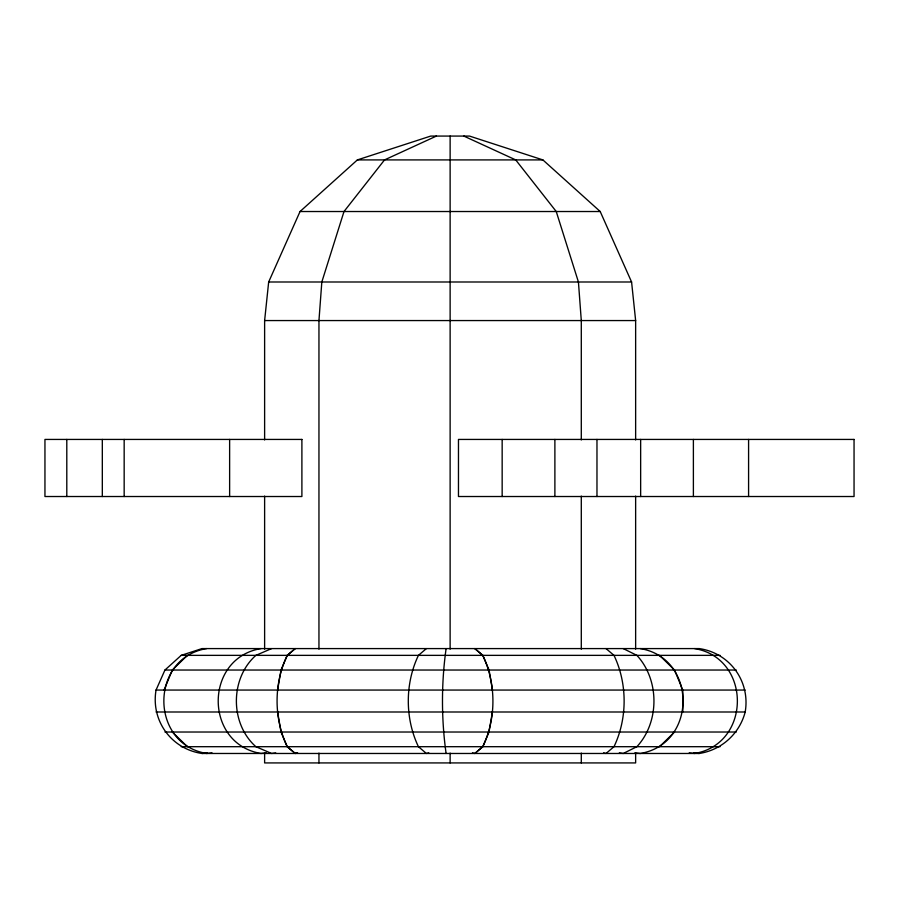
<?xml version="1.0" encoding="UTF-8"?>
<svg xmlns="http://www.w3.org/2000/svg" width="899" height="899" viewBox="0 0 899 899"><rect width="100%" height="100%" fill="white"/><g stroke="black" fill="none" stroke-linecap="round" stroke-linejoin="round"><path stroke-width="1.35" d="M264.621 439.937L264.621 320.561L268.666 281.994L300.041 211.523L357.375 159.91L430.733 136.075L469.514 136.075L542.884 159.91L600.206 211.523L631.581 281.994L635.638 320.561L635.638 439.937M277.6 690.061L281.016 670.036L287.253 655.36L295.22 648.584L287.253 655.36C273.622 683.487 273.757 718.537 287.219 746.698L295.22 753.474L297.614 752.823L295.232 753.474L287.253 746.698L281.016 732.022L277.6 711.997M492.405 711.997L489 732.022L482.785 746.698L474.841 753.474L472.458 752.823M446.106 648.584C441.274 683.105 441.274 718.953 446.106 753.474M212.029 752.856L206.646 753.474C149.582 743.967 149.605 658.102 206.646 648.584M164.056 690.061L172.305 670.036L187.385 655.36M634.885 752.856L640.257 753.474C697.287 743.967 697.287 658.09 640.257 648.584M156.044 690.061L164.944 670.036L181.205 655.36L202.005 648.584L699.242 648.584C729.966 653.045 750.451 681.431 745.192 711.997C739.495 733.798 721.526 750.058 699.242 753.474L202.005 753.474C171.282 749.013 150.796 720.627 156.044 690.061L745.192 690.061M659.506 746.698L674.553 732.022M474.829 753.474L482.785 746.698C496.394 718.548 496.192 683.543 482.785 655.36L474.841 648.584L482.785 655.36L489.056 670.036L492.472 690.061M426.407 648.584L418.428 655.36C404.921 683.532 404.921 718.526 418.428 746.698L426.407 753.474L428.789 752.823M436.408 136.075L384.536 159.91L344.002 211.523L321.82 281.994L318.954 320.561L318.954 649.179M271.633 648.584L255.878 655.36C229.886 678.464 229.886 723.594 255.878 746.698L271.633 753.474L275.746 752.901M260.991 648.584C203.961 658.09 203.961 743.967 260.991 753.474L266.362 752.856M202.005 753.474L207.444 752.901M357.375 159.91L542.884 159.91M300.041 211.523L600.206 211.523M268.666 281.994L631.581 281.994M264.621 320.561L635.638 320.561M181.205 655.36L720.043 655.36M164.944 670.036L736.292 670.036M156.044 711.997L745.192 711.997M164.944 732.022L736.292 732.022M181.205 746.698L720.043 746.698M693.803 752.901L699.242 753.474M689.218 752.856L694.59 753.474C751.62 743.967 751.62 658.09 694.59 648.584M619.332 752.845L623.232 753.474L636.897 746.698C659.63 722.111 659.63 679.947 636.897 655.36L623.232 648.584M603.622 752.823L606.016 753.474L613.995 746.698C627.502 718.526 627.502 683.532 613.995 655.36L606.016 648.584M463.839 136.075L515.711 159.91L556.245 211.523L578.428 281.994L581.293 320.561L581.293 439.937M659.506 655.36L674.553 670.036L682.791 690.061L682.791 711.997M172.327 732.022L187.385 746.698M748.586 439.431L748.586 496.518M693.387 439.431L693.387 496.518M640.65 439.431L640.65 496.518M635.638 496.102L635.638 649.179M635.638 753.104L635.638 762.925L264.621 762.925L264.621 753.104M596.97 439.431L596.97 496.518M581.293 496.102L581.293 649.179M581.293 753.104L581.293 762.925M554.885 439.431L554.885 496.518M502.159 439.431L502.159 496.518M450.129 136.075L450.129 649.179M450.129 753.104L450.129 762.925M318.954 753.104L318.954 762.925M264.621 496.102L264.621 649.179M229.627 439.431L229.627 496.518M124.163 439.431L124.163 496.518M102.317 439.431L102.317 496.518M66.796 439.431L66.796 496.518M301.895 439.431L44.95 439.431L44.95 496.518L301.895 496.518L301.895 439.431M854.05 439.431L458.468 439.431L458.468 496.518L854.05 496.518L854.05 439.431"/></g></svg>
